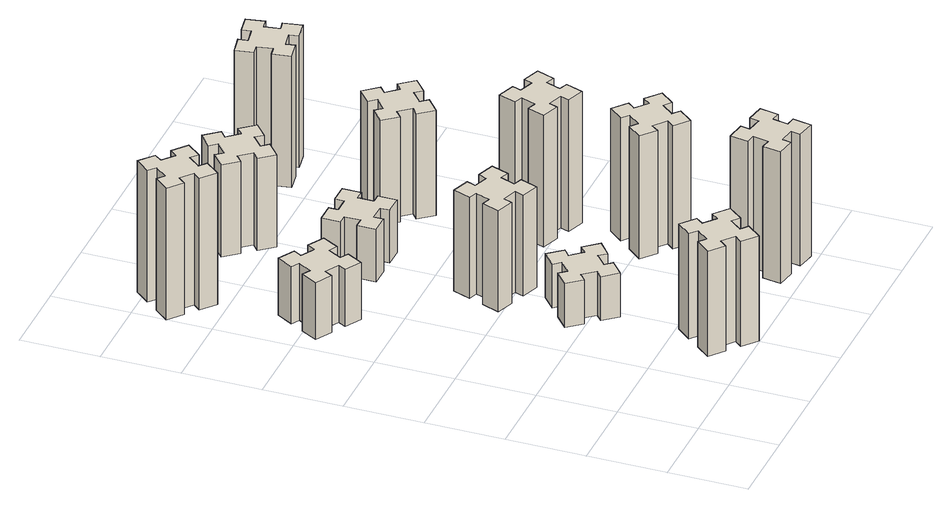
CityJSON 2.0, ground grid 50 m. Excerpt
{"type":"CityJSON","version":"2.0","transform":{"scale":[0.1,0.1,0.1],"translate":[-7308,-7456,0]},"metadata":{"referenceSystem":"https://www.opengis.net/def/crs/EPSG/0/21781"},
"CityObjects":{
"building1":{"type":"Building","attributes":{"class":"1000","function":"1000","usage":"1000","yearOfConstruction":2016,"roofType":"1000","measuredHeight":72,"storeysAboveGround":30,"storeysBelowGround":0},"geometry":[{"type":"Solid","lod":"1","boundaries":[[[[0,1,2,3,4,5,6,7,8,9,10,11,12,13,14,15,16,17,18,19]],[[17,16,20,21]],[[16,15,22,20]],[[15,14,23,22]],[[14,13,24,23]],[[13,12,25,24]],[[12,11,26,25]],[[11,10,27,26]],[[10,9,28,27]],[[9,8,29,28]],[[8,7,30,29]],[[7,6,31,30]],[[6,5,32,31]],[[5,4,33,32]],[[4,3,34,33]],[[3,2,35,34]],[[2,1,36,35]],[[1,0,37,36]],[[0,19,38,37]],[[19,18,39,38]],[[18,17,21,39]],[[24,25,26,27,28,29,30,31,32,33,34,35,36,37,38,39,21,20,22,23]]]]}]},
"building2":{"type":"Building","attributes":{"class":"1000","function":"1000","usage":"1000","yearOfConstruction":2016,"roofType":"1000","measuredHeight":39,"storeysAboveGround":30,"storeysBelowGround":0},"geometry":[{"type":"Solid","lod":"1","boundaries":[[[[40,41,42,43,44,45,46,47,48,49,50,51,52,53,54,55,56,57,58,59]],[[57,56,60,61]],[[56,55,62,60]],[[55,54,63,62]],[[54,53,64,63]],[[53,52,65,64]],[[52,51,66,65]],[[51,50,67,66]],[[50,49,68,67]],[[49,48,69,68]],[[48,47,70,69]],[[47,46,71,70]],[[46,45,72,71]],[[45,44,73,72]],[[44,43,74,73]],[[43,42,75,74]],[[42,41,76,75]],[[41,40,77,76]],[[40,59,78,77]],[[59,58,79,78]],[[58,57,61,79]],[[64,65,66,67,68,69,70,71,72,73,74,75,76,77,78,79,61,60,62,63]]]]}]},
"building3":{"type":"Building","attributes":{"class":"1000","function":"1000","usage":"1000","yearOfConstruction":2016,"roofType":"1000","measuredHeight":90,"storeysAboveGround":30,"storeysBelowGround":0},"geometry":[{"type":"Solid","lod":"1","boundaries":[[[[80,81,82,83,84,85,86,87,88,89,90,91,92,93,94,95,96,97,98,99]],[[97,96,100,101]],[[96,95,102,100]],[[95,94,103,102]],[[94,93,104,103]],[[93,92,105,104]],[[92,91,106,105]],[[91,90,107,106]],[[90,89,108,107]],[[89,88,109,108]],[[88,87,110,109]],[[87,86,111,110]],[[86,85,112,111]],[[85,84,113,112]],[[84,83,114,113]],[[83,82,115,114]],[[82,81,116,115]],[[81,80,117,116]],[[80,99,118,117]],[[99,98,119,118]],[[98,97,101,119]],[[104,105,106,107,108,109,110,111,112,113,114,115,116,117,118,119,101,100,102,103]]]]}]},
"building4":{"type":"Building","attributes":{"class":"1000","function":"1000","usage":"1000","yearOfConstruction":2016,"roofType":"1000","measuredHeight":30,"storeysAboveGround":30,"storeysBelowGround":0},"geometry":[{"type":"Solid","lod":"1","boundaries":[[[[120,121,122,123,124,125,126,127,128,129,130,131,132,133,134,135,136,137,138,139]],[[137,136,140,141]],[[136,135,142,140]],[[135,134,143,142]],[[134,133,144,143]],[[133,132,145,144]],[[132,131,146,145]],[[131,130,147,146]],[[130,129,148,147]],[[129,128,149,148]],[[128,127,150,149]],[[127,126,151,150]],[[126,125,152,151]],[[125,124,153,152]],[[124,123,154,153]],[[123,122,155,154]],[[122,121,156,155]],[[121,120,157,156]],[[120,139,158,157]],[[139,138,159,158]],[[138,137,141,159]],[[144,145,146,147,148,149,150,151,152,153,154,155,156,157,158,159,141,140,142,143]]]]}]},
"building5":{"type":"Building","attributes":{"class":"1000","function":"1000","usage":"1000","yearOfConstruction":2016,"roofType":"1000","measuredHeight":69,"storeysAboveGround":30,"storeysBelowGround":0},"geometry":[{"type":"Solid","lod":"1","boundaries":[[[[160,161,162,163,164,165,166,167,168,169,170,171,172,173,174,175,176,177,178,179]],[[177,176,180,181]],[[176,175,182,180]],[[175,174,183,182]],[[174,173,184,183]],[[173,172,185,184]],[[172,171,186,185]],[[171,170,187,186]],[[170,169,188,187]],[[169,168,189,188]],[[168,167,190,189]],[[167,166,191,190]],[[166,165,192,191]],[[165,164,193,192]],[[164,163,194,193]],[[163,162,195,194]],[[162,161,196,195]],[[161,160,197,196]],[[160,179,198,197]],[[179,178,199,198]],[[178,177,181,199]],[[184,185,186,187,188,189,190,191,192,193,194,195,196,197,198,199,181,180,182,183]]]]}]},
"building6":{"type":"Building","attributes":{"class":"1000","function":"1000","usage":"1000","yearOfConstruction":2016,"roofType":"1000","measuredHeight":36,"storeysAboveGround":30,"storeysBelowGround":0},"geometry":[{"type":"Solid","lod":"1","boundaries":[[[[200,201,202,203,204,205,206,207,208,209,210,211,212,213,214,215,216,217,218,219]],[[217,216,220,221]],[[216,215,222,220]],[[215,214,223,222]],[[214,213,224,223]],[[213,212,225,224]],[[212,211,226,225]],[[211,210,227,226]],[[210,209,228,227]],[[209,208,229,228]],[[208,207,230,229]],[[207,206,231,230]],[[206,205,232,231]],[[205,204,233,232]],[[204,203,234,233]],[[203,202,235,234]],[[202,201,236,235]],[[201,200,237,236]],[[200,219,238,237]],[[219,218,239,238]],[[218,217,221,239]],[[224,225,226,227,228,229,230,231,232,233,234,235,236,237,238,239,221,220,222,223]]]]}]},
"building7":{"type":"Building","attributes":{"class":"1000","function":"1000","usage":"1000","yearOfConstruction":2016,"roofType":"1000","measuredHeight":90,"storeysAboveGround":30,"storeysBelowGround":0},"geometry":[{"type":"Solid","lod":"1","boundaries":[[[[240,241,242,243,244,245,246,247,248,249,250,251,252,253,254,255,256,257,258,259]],[[257,256,260,261]],[[256,255,262,260]],[[255,254,263,262]],[[254,253,264,263]],[[253,252,265,264]],[[252,251,266,265]],[[251,250,267,266]],[[250,249,268,267]],[[249,248,269,268]],[[248,247,270,269]],[[247,246,271,270]],[[246,245,272,271]],[[245,244,273,272]],[[244,243,274,273]],[[243,242,275,274]],[[242,241,276,275]],[[241,240,277,276]],[[240,259,278,277]],[[259,258,279,278]],[[258,257,261,279]],[[264,265,266,267,268,269,270,271,272,273,274,275,276,277,278,279,261,260,262,263]]]]}]},
"building8":{"type":"Building","attributes":{"class":"1000","function":"1000","usage":"1000","yearOfConstruction":2016,"roofType":"1000","measuredHeight":63,"storeysAboveGround":30,"storeysBelowGround":0},"geometry":[{"type":"Solid","lod":"1","boundaries":[[[[280,281,282,283,284,285,286,287,288,289,290,291,292,293,294,295,296,297,298,299]],[[297,296,300,301]],[[296,295,302,300]],[[295,294,303,302]],[[294,293,304,303]],[[293,292,305,304]],[[292,291,306,305]],[[291,290,307,306]],[[290,289,308,307]],[[289,288,309,308]],[[288,287,310,309]],[[287,286,311,310]],[[286,285,312,311]],[[285,284,313,312]],[[284,283,314,313]],[[283,282,315,314]],[[282,281,316,315]],[[281,280,317,316]],[[280,299,318,317]],[[299,298,319,318]],[[298,297,301,319]],[[304,305,306,307,308,309,310,311,312,313,314,315,316,317,318,319,301,300,302,303]]]]}]},
"building9":{"type":"Building","attributes":{"class":"1000","function":"1000","usage":"1000","yearOfConstruction":2016,"roofType":"1000","measuredHeight":84,"storeysAboveGround":30,"storeysBelowGround":0},"geometry":[{"type":"Solid","lod":"1","boundaries":[[[[320,321,322,323,324,325,326,327,328,329,330,331,332,333,334,335,336,337,338,339]],[[337,336,340,341]],[[336,335,342,340]],[[335,334,343,342]],[[334,333,344,343]],[[333,332,345,344]],[[332,331,346,345]],[[331,330,347,346]],[[330,329,348,347]],[[329,328,349,348]],[[328,327,350,349]],[[327,326,351,350]],[[326,325,352,351]],[[325,324,353,352]],[[324,323,354,353]],[[323,322,355,354]],[[322,321,356,355]],[[321,320,357,356]],[[320,339,358,357]],[[339,338,359,358]],[[338,337,341,359]],[[344,345,346,347,348,349,350,351,352,353,354,355,356,357,358,359,341,340,342,343]]]]}]},
"building10":{"type":"Building","attributes":{"class":"1000","function":"1000","usage":"1000","yearOfConstruction":2016,"roofType":"1000","measuredHeight":90,"storeysAboveGround":30,"storeysBelowGround":0},"geometry":[{"type":"Solid","lod":"1","boundaries":[[[[360,361,362,363,364,365,366,367,368,369,370,371,372,373,374,375,376,377,378,379]],[[377,376,380,381]],[[376,375,382,380]],[[375,374,383,382]],[[374,373,384,383]],[[373,372,385,384]],[[372,371,386,385]],[[371,370,387,386]],[[370,369,388,387]],[[369,368,389,388]],[[368,367,390,389]],[[367,366,391,390]],[[366,365,392,391]],[[365,364,393,392]],[[364,363,394,393]],[[363,362,395,394]],[[362,361,396,395]],[[361,360,397,396]],[[360,379,398,397]],[[379,378,399,398]],[[378,377,381,399]],[[384,385,386,387,388,389,390,391,392,393,394,395,396,397,398,399,381,380,382,383]]]]}]},
"building11":{"type":"Building","attributes":{"class":"1000","function":"1000","usage":"1000","yearOfConstruction":2016,"roofType":"1000","measuredHeight":72,"storeysAboveGround":30,"storeysBelowGround":0},"geometry":[{"type":"Solid","lod":"1","boundaries":[[[[400,401,402,403,404,405,406,407,408,409,410,411,412,413,414,415,416,417,418,419]],[[417,416,420,421]],[[416,415,422,420]],[[415,414,423,422]],[[414,413,424,423]],[[413,412,425,424]],[[412,411,426,425]],[[411,410,427,426]],[[410,409,428,427]],[[409,408,429,428]],[[408,407,430,429]],[[407,406,431,430]],[[406,405,432,431]],[[405,404,433,432]],[[404,403,434,433]],[[403,402,435,434]],[[402,401,436,435]],[[401,400,437,436]],[[400,419,438,437]],[[419,418,439,438]],[[418,417,421,439]],[[424,425,426,427,428,429,430,431,432,433,434,435,436,437,438,439,421,420,422,423]]]]}]},
"building12":{"type":"Building","attributes":{"class":"1000","function":"1000","usage":"1000","yearOfConstruction":2016,"roofType":"1000","measuredHeight":90,"storeysAboveGround":30,"storeysBelowGround":0},"geometry":[{"type":"Solid","lod":"1","boundaries":[[[[440,441,442,443,444,445,446,447,448,449,450,451,452,453,454,455,456,457,458,459]],[[457,456,460,461]],[[456,455,462,460]],[[455,454,463,462]],[[454,453,464,463]],[[453,452,465,464]],[[452,451,466,465]],[[451,450,467,466]],[[450,449,468,467]],[[449,448,469,468]],[[448,447,470,469]],[[447,446,471,470]],[[446,445,472,471]],[[445,444,473,472]],[[444,443,474,473]],[[443,442,475,474]],[[442,441,476,475]],[[441,440,477,476]],[[440,459,478,477]],[[459,458,479,478]],[[458,457,461,479]],[[464,465,466,467,468,469,470,471,472,473,474,475,476,477,478,479,461,460,462,463]]]]}]}
},
"vertices":[
[876,193,0],[953,129,0],[914,83,0],[1006,6,0],[1083,98,0],[1037,136,0],[1102,213,0],[1148,174,0],[1225,266,0],[1133,343,0],[1094,297,0],[1018,362,0],[1056,408,0],[964,485,0],[887,393,0],[933,354,0],[869,278,0],[823,316,0],[746,224,0],[838,147,0],[869,278,720],[823,316,720],[933,354,720],[887,393,720],[964,485,720],[1056,408,720],[1018,362,720],[1094,297,720],[1133,343,720],[1225,266,720],[1148,174,720],[1102,213,720],[1037,136,720],[1083,98,720],[1006,6,720],[914,83,720],[953,129,720],[876,193,720],[838,147,720],[746,224,720],
[416,2367,0],[466,2454,0],[518,2424,0],[578,2528,0],[474,2588,0],[444,2536,0],[357,2586,0],[387,2638,0],[283,2698,0],[223,2594,0],[275,2564,0],[225,2477,0],[173,2507,0],[113,2403,0],[217,2343,0],[247,2395,0],[334,2345,0],[304,2293,0],[408,2233,0],[468,2337,0],[334,2345,390],[304,2293,390],[247,2395,390],[217,2343,390],[113,2403,390],[173,2507,390],[225,2477,390],[275,2564,390],[223,2594,390],[283,2698,390],[387,2638,390],[357,2586,390],[444,2536,390],[474,2588,390],[578,2528,390],[518,2424,390],[466,2454,390],[416,2367,390],[468,2337,390],[408,2233,390],
[136,3253,0],[213,3189,0],[174,3143,0],[266,3066,0],[343,3158,0],[297,3196,0],[362,3273,0],[408,3234,0],[485,3326,0],[393,3403,0],[354,3357,0],[278,3422,0],[316,3468,0],[224,3545,0],[147,3453,0],[193,3414,0],[129,3338,0],[83,3376,0],[6,3284,0],[98,3207,0],[129,3338,900],[83,3376,900],[193,3414,900],[147,3453,900],[224,3545,900],[316,3468,900],[278,3422,900],[354,3357,900],[393,3403,900],[485,3326,900],[408,3234,900],[362,3273,900],[297,3196,900],[343,3158,900],[266,3066,900],[174,3143,900],[213,3189,900],[136,3253,900],[98,3207,900],[6,3284,900],
[953,1202,0],[876,1137,0],[838,1183,0],[746,1106,0],[823,1014,0],[869,1053,0],[933,976,0],[887,938,0],[964,846,0],[1056,923,0],[1018,969,0],[1094,1033,0],[1133,987,0],[1225,1064,0],[1148,1156,0],[1102,1118,0],[1037,1194,0],[1083,1233,0],[1006,1325,0],[914,1248,0],[1037,1194,300],[1083,1233,300],[1102,1118,300],[1148,1156,300],[1225,1064,300],[1133,987,300],[1094,1033,300],[1018,969,300],[1056,923,300],[964,846,300],[887,938,300],[933,976,300],[869,1053,300],[823,1014,300],[746,1106,300],[838,1183,300],[876,1137,300],[953,1202,300],[914,1248,300],[1006,1325,300],
[1072,1541,0],[1106,1635,0],[1162,1614,0],[1203,1727,0],[1090,1768,0],[1070,1712,0],[976,1746,0],[997,1802,0],[884,1843,0],[843,1730,0],[899,1710,0],[865,1616,0],[809,1637,0],[767,1524,0],[880,1483,0],[901,1539,0],[995,1505,0],[974,1449,0],[1087,1407,0],[1128,1520,0],[995,1505,690],[974,1449,690],[901,1539,690],[880,1483,690],[767,1524,690],[809,1637,690],[865,1616,690],[899,1710,690],[843,1730,690],[884,1843,690],[997,1802,690],[976,1746,690],[1070,1712,690],[1090,1768,690],[1203,1727,690],[1162,1614,690],[1106,1635,690],[1072,1541,690],[1128,1520,690],[1087,1407,690],
[1095,2415,0],[1095,2515,0],[1155,2515,0],[1155,2635,0],[1035,2635,0],[1035,2575,0],[935,2575,0],[935,2635,0],[815,2635,0],[815,2515,0],[875,2515,0],[875,2415,0],[815,2415,0],[815,2295,0],[935,2295,0],[935,2355,0],[1035,2355,0],[1035,2295,0],[1155,2295,0],[1155,2415,0],[1035,2355,360],[1035,2295,360],[935,2355,360],[935,2295,360],[815,2295,360],[815,2415,360],[875,2415,360],[875,2515,360],[815,2515,360],[815,2635,360],[935,2635,360],[935,2575,360],[1035,2575,360],[1035,2635,360],[1155,2635,360],[1155,2515,360],[1095,2515,360],[1095,2415,360],[1155,2415,360],[1155,2295,360],
[1894,345,0],[1795,362,0],[1806,421,0],[1687,442,0],[1667,324,0],[1726,314,0],[1708,215,0],[1649,226,0],[1628,107,0],[1747,87,0],[1757,146,0],[1855,128,0],[1845,69,0],[1963,48,0],[1984,167,0],[1925,177,0],[1942,275,0],[2001,265,0],[2022,383,0],[1904,404,0],[1942,275,900],[2001,265,900],[1925,177,900],[1984,167,900],[1963,48,900],[1845,69,900],[1855,128,900],[1757,146,900],[1747,87,900],[1628,107,900],[1649,226,900],[1708,215,900],[1726,314,900],[1667,324,900],[1687,442,900],[1806,421,900],[1795,362,900],[1894,345,900],[1904,404,900],[2022,383,900],
[1102,3238,0],[1037,3314,0],[1083,3353,0],[1006,3445,0],[914,3368,0],[953,3322,0],[876,3257,0],[838,3303,0],[746,3226,0],[823,3134,0],[869,3173,0],[933,3096,0],[887,3058,0],[964,2966,0],[1056,3043,0],[1018,3089,0],[1094,3153,0],[1133,3107,0],[1225,3184,0],[1148,3276,0],[1094,3153,630],[1133,3107,630],[1018,3089,630],[1056,3043,630],[964,2966,630],[887,3058,630],[933,3096,630],[869,3173,630],[823,3134,630],[746,3226,630],[838,3303,630],[876,3257,630],[953,3322,630],[914,3368,630],[1006,3445,630],[1083,3353,630],[1037,3314,630],[1102,3238,630],[1148,3276,630],[1225,3184,630],
[1877,876,0],[1942,953,0],[1988,914,0],[2065,1006,0],[1973,1083,0],[1934,1037,0],[1858,1102,0],[1896,1148,0],[1804,1225,0],[1727,1133,0],[1773,1094,0],[1709,1018,0],[1663,1056,0],[1586,964,0],[1678,887,0],[1716,933,0],[1793,869,0],[1754,823,0],[1846,746,0],[1923,838,0],[1793,869,840],[1754,823,840],[1716,933,840],[1678,887,840],[1586,964,840],[1663,1056,840],[1709,1018,840],[1773,1094,840],[1727,1133,840],[1804,1225,840],[1896,1148,840],[1858,1102,840],[1934,1037,840],[1973,1083,840],[2065,1006,840],[1988,914,840],[1942,953,840],[1877,876,840],[1923,838,840],[1846,746,840],
[1810,1712,0],[1716,1746,0],[1737,1802,0],[1624,1843,0],[1583,1730,0],[1639,1710,0],[1605,1616,0],[1549,1637,0],[1507,1524,0],[1620,1483,0],[1641,1539,0],[1735,1505,0],[1714,1449,0],[1827,1407,0],[1868,1520,0],[1812,1541,0],[1846,1635,0],[1902,1614,0],[1943,1727,0],[1830,1768,0],[1846,1635,900],[1902,1614,900],[1812,1541,900],[1868,1520,900],[1827,1407,900],[1714,1449,900],[1735,1505,900],[1641,1539,900],[1620,1483,900],[1507,1524,900],[1549,1637,900],[1605,1616,900],[1639,1710,900],[1583,1730,900],[1624,1843,900],[1737,1802,900],[1716,1746,900],[1810,1712,900],[1830,1768,900],[1943,1727,900],
[1509,2433,0],[1573,2356,0],[1527,2318,0],[1604,2226,0],[1696,2303,0],[1658,2349,0],[1734,2413,0],[1773,2367,0],[1865,2444,0],[1788,2536,0],[1742,2498,0],[1677,2574,0],[1723,2613,0],[1646,2705,0],[1554,2628,0],[1593,2582,0],[1516,2517,0],[1478,2563,0],[1386,2486,0],[1463,2394,0],[1516,2517,720],[1478,2563,720],[1593,2582,720],[1554,2628,720],[1646,2705,720],[1723,2613,720],[1677,2574,720],[1742,2498,720],[1788,2536,720],[1865,2444,720],[1773,2367,720],[1734,2413,720],[1658,2349,720],[1696,2303,720],[1604,2226,720],[1527,2318,720],[1573,2356,720],[1509,2433,720],[1463,2394,720],[1386,2486,720],
[1608,3335,0],[1626,3237,0],[1567,3227,0],[1587,3108,0],[1706,3129,0],[1695,3188,0],[1794,3206,0],[1804,3147,0],[1922,3167,0],[1901,3286,0],[1842,3275,0],[1825,3374,0],[1884,3384,0],[1863,3502,0],[1745,3481,0],[1755,3422,0],[1657,3405,0],[1647,3464,0],[1528,3443,0],[1549,3325,0],[1657,3405,900],[1647,3464,900],[1755,3422,900],[1745,3481,900],[1863,3502,900],[1884,3384,900],[1825,3374,900],[1842,3275,900],[1901,3286,900],[1922,3167,900],[1804,3147,900],[1794,3206,900],[1695,3188,900],[1706,3129,900],[1587,3108,900],[1567,3227,900],[1626,3237,900],[1608,3335,900],[1549,3325,900],[1528,3443,900]
]}
